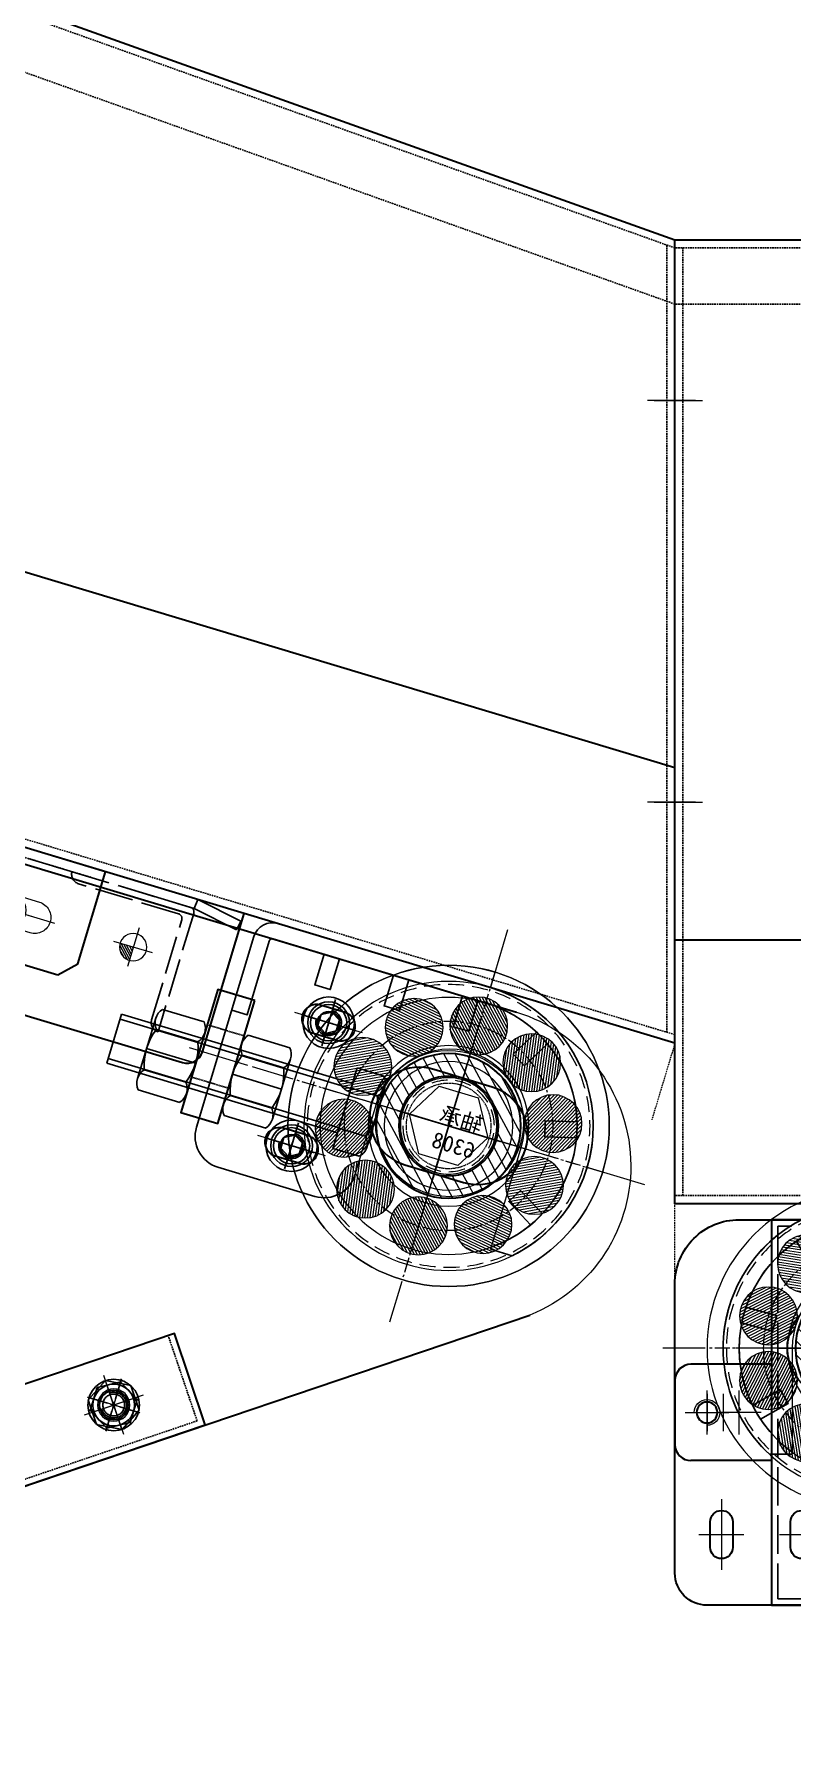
# Model space of a CAD drawing. Header units: millimetres. Extents: x 845401 to 948039, y 511594 to 550263.
# Drawn here: x 909382 to 909618, y 544622 to 545151 of the extents above; entities that cross this region are included whole.
import ezdxf

# ---------------------------------------------------------------- set-up
doc = ezdxf.new("R2010")
doc.units = ezdxf.units.MM
for name, pattern in [('ACAD_ISO02W100', [15, 12, -3]), ('CENTER', [0]), ('CENTER2', [28.575, 19.05, -3.175, 3.175, -3.175]), ('CENTERX2', [4, 2.5, -0.5, 0.5, -0.5]), ('DASHED', [0.75, 0.5, -0.25]), ('DASHED2', [0.375, 0.25, -0.125]), ('HIDDEN', [0.375, 0.25, -0.125])]:
    doc.linetypes.add(name, pattern=pattern)
for name, color, linetype in [('00', 7, 'Continuous'), ('1轮廓实线层', 7, 'Continuous'), ('21', 1, 'Continuous'), ('2细线层', 4, 'Continuous'), ('3中心线层', 1, 'CENTER'), ('CL', 7, 'Continuous'), ('虚线', 4, 'ACAD_ISO02W100')]:
    doc.layers.add(name, color=color, linetype=linetype)
for name, color, linetype, lineweight in [('A-剖-0.10mm.......SECT-L01', 255, 'Continuous', 18), ('中心线', 1, 'CENTER', 9), ('剖面线', 6, 'Continuous', 15), ('粗实线', 7, 'Continuous', 30), ('细实线', 2, 'Continuous', 18)]:
    doc.layers.add(name, color=color, linetype=linetype, lineweight=lineweight)

# ---------------------------------------------------------------- blocks, each defined once
blk = doc.blocks.new('G$C56B2856F')
at = {"linetype": 'ByBlock', "lineweight": -2}
h = blk.add_hatch(dxfattribs=at)
h.set_pattern_fill('ANSI31', color=0, scale=0.2, style=0)
h.set_pattern_definition([(45, (-3782.49265, -49905.5814), (-0.449012806, 0.449012806), [])])
h.paths.add_polyline_path([(4.25, 0), (0, 0), (0, -4.25, 0.414214)])
at = {"color": 1, "linetype": 'CENTER', "lineweight": -2, "ltscale": 3}
for p, q in [((0, 6.25), (0, -6.25)), ((-6.25, 0), (6.25, 0))]:
    blk.add_line(p, q, dxfattribs=at)
at = {"color": 0, "linetype": 'ByBlock', "lineweight": -2}
blk.add_circle((0, 0), 4.25, dxfattribs=at)
blk = doc.blocks.new('G$C93B904BA')
at = {"color": 1, "linetype": 'CENTER', "lineweight": -2, "ltscale": 3}
for p, q in [((0, 7), (0, -7)), ((-7, 0), (7, 0))]:
    blk.add_line(p, q, dxfattribs=at)
at = {"color": 0, "linetype": 'ByBlock', "lineweight": -2}
blk.add_circle((0, 0), 5, dxfattribs=at)
blk = doc.blocks.new('A$C58936E23')
at = {"color": 0, "linetype": 'ByBlock', "lineweight": -2}
blk.add_arc((50, 295), 50, 90.0059, 231.409, dxfattribs=at)
at = {"layer": '中心线', "color": 1, "linetype": 'CENTER2', "ltscale": 8}
for p, q in [((105, 318), (105, 332)), ((60, 286.5), (60, 323.5)), ((94, 325), (116, 325)), ((32, 305), (88, 305)), ((125.23, 305), (144.17, 305)), ((105, 278), (105, 292)), ((94, 285), (116, 285))]:
    blk.add_line(p, q, dxfattribs=at)
at = {"layer": '粗实线'}
for p, q in [((900, 345), (50, 345)), ((350, 20), (18.81, 255.92))]:
    blk.add_line(p, q, dxfattribs=at)
for points in [[(109, 320.5), (101, 320.5, -0.414214), (96.5, 325, -0.414214), (101, 329.5), (109, 329.5, -0.414214), (113.5, 325, -0.414214)], [(50.5, 320.5), (69.5, 320.5, -0.414214), (85, 305, -0.414214), (69.5, 289.5), (50.5, 289.5, -0.414214), (35, 305, -0.414214)], [(109, 280.5), (101, 280.5, -0.414214), (96.5, 285, -0.414214), (101, 289.5), (109, 289.5, -0.414214), (113.5, 285, -0.414214)]]:
    blk.add_lwpolyline(points, format="xyb", close=True, dxfattribs=at)
blk.add_lwpolyline([(129, 325), (141, 325), (141, 285), (129, 285)], close=True, dxfattribs=at)
at = {"layer": '虚线', "linetype": 'DASHED', "ltscale": 0.5}
for p, q in [((129, 313.5), (141, 313.5)), ((129, 296.5), (141, 296.5))]:
    blk.add_line(p, q, dxfattribs=at)
at = {"color": 0, "linetype": 'ByBlock', "lineweight": -2, "extrusion": (0, 0, -1), "xscale": -1, "zscale": -1}
for name, p in [('G$C56B2856F', (-170, 330)), ('G$C93B904BA', (-134.72, 191.77))]:
    blk.add_blockref(name, p, dxfattribs=at)
blk = doc.blocks.new('*U95525')
for p, q in [((-14.71, 13.09), (-1.19, 13.09)), ((-15.9, -9.81), (-15.9, 9.81)), ((-14.71, 6.54), (-1.19, 6.54)), ((0, 9.81), (0, -9.81)), ((-14.71, -6.54), (-1.19, -6.54)), ((-1.19, -13.08), (-14.71, -13.08))]:
    blk.add_line(p, q)
for centre, radius, start, end in [((-10.82, 9.81), 5.08, 139.9424, 220.0576), ((-5.08, 9.81), 5.08, 319.9424, 40.0576), ((2.64, 0), 18.54, 159.3402, 200.6598), ((-18.54, 0), 18.54, 339.3402, 20.6598), ((-10.82, -9.81), 5.08, 139.9424, 220.0576), ((-5.08, -9.81), 5.08, 319.9424, 40.0576)]:
    blk.add_arc(centre, radius, start, end)
at = {"layer": '3中心线层'}
blk.add_line((-15.9, 0), (0, 0), dxfattribs=at)
blk = doc.blocks.new('*U95526')
for p, q in [((1.19, 13.08), (14.71, 13.08)), ((0, -9.81), (0, 9.81)), ((14.71, 6.54), (1.19, 6.54)), ((15.9, 9.81), (15.9, -9.81)), ((14.71, -6.54), (1.19, -6.54)), ((14.71, -13.09), (1.19, -13.09))]:
    blk.add_line(p, q)
for centre, radius, start, end in [((5.08, 9.81), 5.08, 139.9424, 220.0576), ((10.82, 9.81), 5.08, 319.9424, 40.0576), ((18.54, 0), 18.54, 159.3402, 200.6598), ((-2.64, 0), 18.54, 339.3402, 20.6598), ((5.08, -9.81), 5.08, 139.9424, 220.0576), ((10.82, -9.81), 5.08, 319.9424, 40.0576)]:
    blk.add_arc(centre, radius, start, end)
at = {"layer": '3中心线层'}
blk.add_line((15.9, 0), (0, 0), dxfattribs=at)
blk = doc.blocks.new('*U95527')
at = {"layer": '1轮廓实线层'}
for p, q in [((0, 13.08), (-8.5, 13.08)), ((0, -13.09), (0, 13.08)), ((-10, 9.81), (-10, 0)), ((0, 6.54), (-8.5, 6.54)), ((0, 8), (75, 8)), ((0, -8), (0, 8)), ((75, -8), (75, 8)), ((-10, 0), (-10, -9.81)), ((0, -6.54), (-8.5, -6.54)), ((0, -8), (75, -8)), ((0, -13.09), (-8.5, -13.09))]:
    blk.add_line(p, q, dxfattribs=at)
for centre, radius, start, end in [((-5.68, 9.81), 4.32, 130.7333, 229.2667), ((5.02, 0), 15.02, 154.1739, 205.8261), ((-5.68, -9.81), 4.32, 130.7333, 229.2667)]:
    blk.add_arc(centre, radius, start, end, dxfattribs=at)
at = {"layer": '2细线层'}
for p, q in [((0, 6.4), (75, 6.4)), ((0, -6.4), (75, -6.4))]:
    blk.add_line(p, q, dxfattribs=at)
blk = doc.blocks.new('6308zza')
h = blk.add_hatch()
h.set_pattern_fill('ANSI31', color=2, scale=0.25, style=0)
h.set_pattern_definition([(45, (-1872.5048, -2641.3872), (-0.561266, 0.561266), [])])
h.paths.add_polyline_path([(9, 32.5, 1), (-9, 32.5, 1)])
h = blk.add_hatch()
h.set_pattern_fill('ANSI31', color=2, scale=0.25, angle=36, style=0)
h.set_pattern_definition([(81, (37.6802, -3237.5578), (-0.78397762, 0.12416986), [])])
h.paths.add_polyline_path([(-28.1, 26.29, 1), (-10.1, 26.29, 1)])
h = blk.add_hatch()
h.set_pattern_fill('ANSI31', color=2, scale=0.25, angle=-36, style=0)
h.set_pattern_definition([(9, (-3067.45665, -1036.2964), (-0.12416986, 0.78397762), [])])
h.paths.add_polyline_path([(10.1, 26.29, 1), (28.1, 26.29, 1)])
h = blk.add_hatch()
h.set_pattern_fill('ANSI31', color=2, scale=0.25, angle=72, style=0)
h.set_pattern_definition([(117, (1933.4727, -2597.09144), (-0.70723643, -0.36035496), [])])
h.paths.add_polyline_path([(-39.91, 10.04, 1), (-21.91, 10.04, 1)])
h = blk.add_hatch()
h.set_pattern_fill('ANSI31', color=2, scale=0.25, angle=-72, style=0)
h.set_pattern_definition([(333, (-3090.7443, 964.6244), (0.36035496, 0.70723643), [])])
h.paths.add_polyline_path([(39.91, 10.04, 1), (21.91, 10.04, 1)])
h = blk.add_hatch()
h.set_pattern_fill('ANSI31', color=2, scale=0.25, angle=108, style=0)
h.set_pattern_definition([(153, (3090.7443, -964.6244), (-0.36035496, -0.70723643), [])])
h.paths.add_polyline_path([(-39.91, -10.04, 1), (-21.91, -10.04, 1)])
h = blk.add_hatch()
h.set_pattern_fill('ANSI31', color=2, scale=0.25, angle=-108, style=0)
h.set_pattern_definition([(297, (-1933.4727, 2597.09144), (0.70723643, 0.36035496), [])])
h.paths.add_polyline_path([(39.91, -10.04, 1), (21.91, -10.04, 1)])
h = blk.add_hatch()
h.set_pattern_fill('ANSI31', color=2, scale=0.25, angle=144, style=0)
h.set_pattern_definition([(189, (3067.45665, 1036.2964), (0.12416986, -0.78397762), [])])
h.paths.add_polyline_path([(-10.1, -26.29, 1), (-28.1, -26.29, 1)])
h = blk.add_hatch()
h.set_pattern_fill('ANSI31', color=2, scale=0.25, angle=-144, style=0)
h.set_pattern_definition([(261, (-37.6802, 3237.5578), (0.78397762, -0.12416986), [])])
h.paths.add_polyline_path([(28.1, -26.29, 1), (10.1, -26.29, 1)])
h = blk.add_hatch()
h.set_pattern_fill('ANSI31', color=2, scale=0.25, angle=180, style=0)
h.set_pattern_definition([(225, (1872.5048, 2641.3872), (0.561266, -0.561266), [])])
h.paths.add_polyline_path([(9, -32.5, 1), (-9, -32.5, 1)])
at = {"color": 1, "linetype": 'CENTER2', "ltscale": 0.25}
for p, q in [((0, 50), (0, -50)), ((-50, 0), (50, 0))]:
    blk.add_line(p, q, dxfattribs=at)
at = {"color": 2}
for centre, radius in [((0, 0), 45), ((0, 0), 40), ((0, 32.5), 9), ((-19.1, 26.29), 9), ((19.1, 26.29), 9), ((0, 0), 25), ((-30.91, 10.04), 9), ((0, 0), 20), ((30.91, 10.04), 9), ((-30.91, -10.04), 9), ((30.91, -10.04), 9), ((-19.1, -26.29), 9), ((19.1, -26.29), 9), ((0, -32.5), 9)]:
    blk.add_circle(centre, radius, dxfattribs=at)
at = {"color": 1, "linetype": 'CENTER2', "ltscale": 0.25}
blk.add_circle((0, 0), 32.5, dxfattribs=at)
at = {"color": 3, "insert": (-10.02, 5.53), "char_height": 5, "width": 23.1038, "attachment_point": 1}
blk.add_mtext('{\\fSimSun|b0|i0|c134|p54;轴承}6308', dxfattribs=at)
blk = doc.blocks.new('ztt2015-05-20e')
at = {"layer": '剖面线'}
h = blk.add_hatch(dxfattribs=at)
h.set_pattern_fill('ANSI31', color=256, scale=25, style=0)
h.set_pattern_definition([(45, (-811205.8484, 604385.6305), (-2.209708691, 2.209708691), [])])
h.paths.add_polyline_path([(-7, 15.5), (-7, 22.5, 0.414214), (-29.5, 0), (-22.5, 0, -0.414214)])
h.paths.add_polyline_path([(-7, 22.5), (-7, 15.5, -0.414214), (8.5, 0), (15.5, 0, 0.414214)])
h.paths.add_polyline_path([(15.5, 0), (8.5, 0, -0.414214), (-7, -15.5), (-7, -22.5, 0.414214)])
h.paths.add_polyline_path([(-22.5, 0), (-29.5, 0, 0.414214), (-7, -22.5), (-7, -15.5, -0.414214)])
at = {"layer": '中心线'}
for p, q in [((-7, 28), (-7, -28)), ((-35, 0), (21, 0))]:
    blk.add_line(p, q, dxfattribs=at)
at = {"layer": '粗实线', "color": 0}
for radius in [22.5, 15.5]:
    blk.add_circle((-7, 0), radius, dxfattribs=at)
blk = doc.blocks.new('A$C20566805')
at = {"color": 1, "linetype": 'CENTERX2'}
for p, q in [((26, 0), (26, 52)), ((0, 26), (52, 26))]:
    blk.add_line(p, q, dxfattribs=at)
at = {"color": 0}
blk.add_lwpolyline([(19.65, 37), (13.3, 26), (19.65, 15), (32.35, 15), (38.7, 26), (32.35, 37)], close=True, dxfattribs=at)
for radius in [22.5, 15]:
    blk.add_circle((26, 26), radius, dxfattribs=at)
at = {"color": 4, "linetype": 'DASHED2'}
blk.add_circle((26, 26), 13.25, dxfattribs=at)
blk = doc.blocks.new('gzsf1234-0o9u')
at = {"color": 1, "linetype": 'CENTER2'}
for p, q in [((11.89, 46.73), (11.89, -80.78)), ((11.89, 0.48), (11.89, -34.52)), ((-51.86, -17.02), (75.65, -17.02)), ((-8.61, -17.02), (32.39, -17.02))]:
    blk.add_line(p, q, dxfattribs=at)
for radius in [50, 20]:
    blk.add_circle((11.89, -17.02), radius)
at = {"color": 4, "linetype": 'HIDDEN', "ltscale": 20}
for radius in [44, 22.5, 15, 14.25]:
    blk.add_circle((11.89, -17.02), radius, dxfattribs=at)
blk.add_blockref('6308zza', (11.89, -17.02))
at = {"color": 0}
for name, p in [('ztt2015-05-20e', (18.89, -17.02)), ('A$C20566805', (-14.11, -43.02))]:
    blk.add_blockref(name, p, dxfattribs=at)
blk = doc.blocks.new('M8LMDS')
at = {"layer": '中心线', "ltscale": 2.5}
for p, q in [((0, 9.69), (0, -9.69)), ((-9.69, 0), (9.69, 0))]:
    blk.add_line(p, q, dxfattribs=at)
at = {"layer": '虚线', "color": 2}
blk.add_lwpolyline([(-4.04, 7), (-8.08, 0), (-4.04, -7), (4.04, -7), (8.08, 0), (4.04, 7)], close=True, dxfattribs=at)
at = {"layer": '虚线', "color": 2, "ltscale": 10}
blk.add_circle((0, 0), 3.4, dxfattribs=at)
blk.add_arc((0, 0), 4, 0, 270, dxfattribs=at)
blk = doc.blocks.new('G$C99142C59')
at = {"layer": '中心线', "color": 1, "linetype": 'CENTER2', "ltscale": 5}
for p, q in [((0, -8), (0, 8)), ((-8, 0), (8, 0))]:
    blk.add_line(p, q, dxfattribs=at)
at = {"layer": '粗实线'}
blk.add_circle((0, 0), 4.5, dxfattribs=at)
blk.add_blockref('M8LMDS', (0, 0))
blk = doc.blocks.new('G$CC7797B18')
at = {"color": 0, "linetype": 'ByBlock', "lineweight": -2, "xscale": -1, "rotation": 270}
blk.add_blockref('G$C99142C59', (0, 0), dxfattribs=at)
blk = doc.blocks.new('A$C38D108FB')
at = {"layer": '粗实线'}
blk.add_lwpolyline([(0, 325), (30, 325), (30, 25), (0, 25)], close=True, dxfattribs=at)
at = {"layer": '虚线', "linetype": 'DASHED'}
blk.add_lwpolyline([(0, 323), (28, 323), (28, 27), (0, 27)], dxfattribs=at)
at = {"color": 0, "linetype": 'ByBlock', "lineweight": -2, "rotation": 90}
blk.add_blockref('G$CC7797B18', (15, 300), dxfattribs=at)
at = {"color": 0, "linetype": 'ByBlock', "lineweight": -2, "xscale": -1, "rotation": 90}
blk.add_blockref('G$CC7797B18', (15, 50), dxfattribs=at)
blk = doc.blocks.new('护套')
for p, q in [((-23.5, 0), (-23.5, -33)), ((23.5, 0), (23.5, -23))]:
    blk.add_line(p, q)
blk.add_arc((0, 0), 23.5, 0, 180)
at = {"layer": '00', "ltscale": 0.08}
for centre in [(45, 20), (45, -20)]:
    blk.add_circle(centre, 3.5, dxfattribs=at)
at = {"layer": '00', "color": 4, "ltscale": 0.08}
for centre in [(45, 20), (45, -20)]:
    blk.add_arc(centre, 4, 90, 0, dxfattribs=at)
at = {"layer": '1轮廓实线层'}
for p, q in [((69, 45), (0, 45)), ((75, -23), (75, 39)), ((65, -33), (33.5, -33))]:
    blk.add_line(p, q, dxfattribs=at)
blk.add_lwpolyline([(75, 15), (70, 15), (70, 39, 0.414214), (69, 40), (0, 40, 0.72668), (-23.5, -32.37, 0.72668)], format="xyb", dxfattribs=at)
for centre, radius, start, end in [((0, 0), 45, 90, 227.1666), ((69, 39), 6, 0, 90), ((33.5, -23), 10, 180, 270), ((65, -23), 10, 270, 0)]:
    blk.add_arc(centre, radius, start, end, dxfattribs=at)
at = {"layer": '3中心线层'}
for p, q in [((45, 14), (45, 26)), ((0, 16.74), (0, -16.74)), ((38.37, 20), (51.63, 20)), ((-16.74, 0), (16.74, 0)), ((45, -26), (45, -14)), ((38.37, -20), (51.63, -20))]:
    blk.add_line(p, q, dxfattribs=at)
at = {"layer": 'CL', "ltscale": 0.08}
blk.add_line((-30.59, -33), (-23.5, -33), dxfattribs=at)
for points in [[(7.5, 40), (7.5, 30), (2.5, 30), (2.5, 40)], [(30, 40), (30, 30), (25, 30), (25, 40)], [(52.5, 40), (52.5, 30), (47.5, 30), (47.5, 40)], [(-17.8, 35.82), (-12.83, 27.23), (-17.17, 24.73), (-22.13, 33.32)], [(-37.91, 12.75), (-28.33, 10.18), (-29.62, 5.35), (-39.21, 7.92)], [(-35.82, -17.8), (-27.23, -12.83), (-24.73, -17.17), (-33.32, -22.13)]]:
    blk.add_lwpolyline(points, dxfattribs=at)
blk = doc.blocks.new('OHM08')
at = {"layer": '21', "linetype": 'Continuous'}
for p, q in [((0, 2), (0, 7.5)), ((-2, 0), (-7.5, 0)), ((-1, 0), (1, 0)), ((0, -1), (0, 1)), ((2, 0), (7.5, 0)), ((0, -2), (0, -7.5))]:
    blk.add_line(p, q, dxfattribs=at)
blk.add_lwpolyline([(3, 1.73), (0, 3.46), (-3, 1.73), (-3, -1.73), (0, -3.46), (3, -1.73)], close=True, dxfattribs=at)
for radius in [6.5, 5.63]:
    blk.add_circle((0, 0), radius, dxfattribs=at)
blk = doc.blocks.new('A$C31E67C0F')
at = {"layer": '21', "linetype": 'Continuous'}
blk.add_circle((8, 8), 8, dxfattribs=at)
at = {"linetype": 'Continuous'}
blk.add_blockref('OHM08', (8, 8), dxfattribs=at)
blk = doc.blocks.new('OBM08')
at = {"layer": '21', "linetype": 'Continuous'}
for p, q in [((0, 2), (0, 8.51)), ((-2, 0), (-8.51, 0)), ((-1, 0), (1, 0)), ((0, -1), (0, 1)), ((2, 0), (8.51, 0)), ((0, -2), (0, -8.51))]:
    blk.add_line(p, q, dxfattribs=at)
blk.add_lwpolyline([(6.5, 3.75), (0, 7.51), (-6.5, 3.75), (-6.5, -3.75), (0, -7.51), (6.5, -3.75)], close=True, dxfattribs=at)
blk.add_circle((0, 0), 6.5, dxfattribs=at)
blk = doc.blocks.new('A$C3BFB7E3F')
at = {"layer": '21', "linetype": 'Continuous'}
blk.add_circle((8.51, 8.51), 8, dxfattribs=at)
at = {"linetype": 'Continuous'}
blk.add_blockref('OBM08', (8.51, 8.51), dxfattribs=at)
blk = doc.blocks.new('A$C040F782D12')
for p, q in [((862828.36, -655715.14), (862866.86, -655715.14)), ((862828.36, -655715.14), (862828.36, -655715.14)), ((862863.86, -655718.14), (862831.36, -655718.14)), ((862868.36, -655716.64), (862868.36, -655755.14)), ((862865.36, -655752.14), (862865.36, -655719.64)), ((862868.36, -655755.14), (862868.36, -655755.14))]:
    blk.add_line(p, q)
for centre, radius, start, end in [((862831.36, -655715.14), 3, 180, 270), ((862863.86, -655719.64), 1.5, 0, 90), ((862866.86, -655716.64), 1.5, 0, 90), ((862868.36, -655752.14), 3, 180, 270)]:
    blk.add_arc(centre, radius, start, end)
blk = doc.blocks.new('A$C433C1705')
at = {"layer": '虚线', "ltscale": 5}
blk.add_blockref('A$C040F782D12', (-862828.36, 655755.14), dxfattribs=at)
blk = doc.blocks.new('A$C66F509CB')
at = {"layer": '粗实线'}
for p, q in [((1120, 92), (107, 92)), ((1120, 47), (1120, 92)), ((580, 42), (1115, 42))]:
    blk.add_line(p, q, dxfattribs=at)
blk.add_arc((1115, 47), 5, 270, 0, dxfattribs=at)
at = {"layer": '虚线', "ltscale": 2}
for p, q in [((1104.74, 89), (1105, 92)), ((1105, 92), (1119.77, 89.4)), ((1104.74, 89), (10.26, 89)), ((1104.74, 89), (1119.25, 86.44)), ((1119.77, 89.4), (1119.25, 86.44))]:
    blk.add_line(p, q, dxfattribs=at)
at = {"color": 0, "linetype": 'ByBlock', "lineweight": -2, "extrusion": (-5.91646e-31, 1.47911e-31, -1), "zscale": -1}
for name, p in [('G$C93B904BA', (-1050, 72)), ('G$C56B2856F', (-1090, 72))]:
    blk.add_blockref(name, p, dxfattribs=at)
at = {"layer": '虚线', "ltscale": 2}
blk.add_blockref('A$C433C1705', (1065, 49), dxfattribs=at)
blk = doc.blocks.new('A$C5FC54899')
at = {"color": 1, "linetype": 'CENTER', "lineweight": -2, "ltscale": 3}
for p, q in [((14.5, 13), (14.5, 0)), ((0, 6.5), (29, 6.5))]:
    blk.add_line(p, q, dxfattribs=at)
at = {"color": 0, "linetype": 'ByBlock', "lineweight": -2}
blk.add_lwpolyline([(6.5, 1.5), (22.5, 1.5, 0.414214), (27.5, 6.5, 0.414214), (22.5, 11.5), (6.5, 11.5, 0.414214), (1.5, 6.5, 0.414214)], format="xyb", close=True, dxfattribs=at)
blk = doc.blocks.new('A$C4D7926B7')
at = {"layer": '粗实线'}
blk.add_lwpolyline([(5, -5), (5, -5), (0, 0), (0, 30), (50, 30), (50, 0), (45, -5), (5, -5)], dxfattribs=at)
at = {"layer": '虚线', "color": 4, "linetype": 'DASHED'}
blk.add_line((0, 27), (50, 27), dxfattribs=at)
at = {"color": 0, "linetype": 'ByBlock', "lineweight": -2}
blk.add_blockref('A$C5FC54899', (10.5, 3.5), dxfattribs=at)
blk = doc.blocks.new('A$C9ad8a6fd')
blk.add_line((1201.72, 0, 0.13), (914.51, 86.68, 0.13))
at = {"layer": '中心线'}
for p, q in [((1208.15, 200.01, 0.13), (1193.15, 200.01, 0.13)), ((1208.16, 75.01, 0.13), (1193.16, 75.01, 0.13))]:
    blk.add_line(p, q, dxfattribs=at)
at = {"layer": '粗实线'}
for p, q in [((86.5, 649.11, 0.13), (1201.72, 250.02, 0.13)), ((1201.72, 85.64, 0.13), (23.64, 440.36, 0.13)), ((1201.72, 0.01, 0.13), (0, 361.84, 0.13)), ((1201.72, 0.02, 0.13), (1201.72, 250.02, 0.13))]:
    blk.add_line(p, q, dxfattribs=at)
at = {"layer": '虚线', "color": 4, "linetype": 'DASHED'}
for p, q in [((1201.72, 247.51, 0.13), (85.77, 646.71, 0.13)), ((1201.72, 230.01, 0.13), (80.73, 629.95, 0.13)), ((1201.72, 2.62, 0.13), (0.72, 364.24, 0.13)), ((1199.22, 3.37, 0.13), (1199.22, 248.4, 0.13))]:
    blk.add_line(p, q, dxfattribs=at)
at = {"color": 0, "linetype": 'ByBlock', "lineweight": -2, "xscale": -1, "rotation": 343.2429770538912}
blk.add_blockref('A$C4D7926B7', (1015.93, 24.62, 0.13), dxfattribs=at)
blk = doc.blocks.new('A$C971b1a5d')
at = {"color": 4, "linetype": 'DASHED', "lineweight": -2, "elevation": 0}
blk.add_lwpolyline([(1297.92, 670.31), (1355.37, 653.01), (1348.16, 629.07)], dxfattribs=at)
blk.add_lwpolyline([(1297.92, 670.31), (1355.37, 653.01), (1348.16, 629.07)], dxfattribs=at)
blk.add_lwpolyline([(1297.92, 670.31), (1355.37, 653.01), (1348.16, 629.07)], dxfattribs=at)
at = {"color": 0, "linetype": 'ByBlock', "lineweight": -2}
blk.add_circle((1284.95, 627.22, 0), 50, dxfattribs=at)
at = {"color": 0}
blk.add_circle((1285.24, 628.18, 0), 23, dxfattribs=at)
at = {"color": 0, "linetype": 'ByBlock', "lineweight": -2}
blk.add_blockref('A$C9ad8a6fd', (153.65, 653, -0.13), dxfattribs=at)
at = {"rotation": 343.242786161542}
blk.add_blockref('A$C66F509CB', (122.35, 928.19, 0), dxfattribs=at)
at = {"linetype": 'CENTER', "lineweight": -2, "xscale": -1, "rotation": 343.242786161542}
blk.add_blockref('A$C58936E23', (1254.46, 317.87, 0), dxfattribs=at)
at = {"xscale": -1, "rotation": 343.242786161542}
for name, p in [('gzsf1234-0o9u', (1301.24, 640.09, 0)), ('护套', (1284.95, 627.22, 0))]:
    blk.add_blockref(name, p, dxfattribs=at)
at = {"color": 0, "linetype": 'ByBlock', "lineweight": -2, "xscale": -1, "rotation": 108.7066609854381}
blk.add_blockref('A$C38D108FB', (1223.3, 570.58, 0), dxfattribs=at)
at = {"layer": '1轮廓实线层', "xscale": -1, "rotation": 343.242786161542}
for name, p in [('*U95527', (1252.73, 632.74, 0)), ('*U95526', (1206.23, 646.74, 0)), ('*U95525', (1217.72, 643.28, 0))]:
    blk.add_blockref(name, p, dxfattribs=at)
at = {"layer": '21', "linetype": 'Continuous', "xscale": -1, "rotation": 343.242786161542}
for name, p in [('A$C31E67C0F', (1252.98, 649.38, 0)), ('A$C31E67C0F', (1241.45, 611.08, 0)), ('A$C3BFB7E3F', (1186.44, 529.74, 0))]:
    blk.add_blockref(name, p, dxfattribs=at)
blk = doc.blocks.new('6206zzswe')
h = blk.add_hatch()
h.set_pattern_fill('ANSI31', color=2, scale=0.5, style=0)
h.set_pattern_definition([(45, (-1715.575, -2668.3415), (-1.122532, 1.122532), [])])
h.paths.add_polyline_path([(5, 18.24, -1), (-5, 18.24, -1)])
h = blk.add_hatch()
h.set_pattern_fill('ANSI31', color=2, scale=0.5, angle=36, style=0)
h.set_pattern_definition([(81, (177.6857, -3168.0321), (-1.56795524, 0.2483397), [])])
h.paths.add_polyline_path([(-8.52, 13.85, 1), (-18.52, 13.85, 1)])
h = blk.add_hatch()
h.set_pattern_fill('ANSI31', color=2, scale=0.5, angle=-36, style=0)
h.set_pattern_definition([(9, (-2953.5444, -1151.2526), (-0.2483397, 1.56795524), [])])
h.paths.add_polyline_path([(18.52, 13.85, 1), (8.52, 13.85, 1)])
h = blk.add_hatch()
h.set_pattern_fill('ANSI31', color=2, scale=0.5, angle=72, style=0)
h.set_pattern_definition([(117, (2003.0765, -2459.4595), (-1.41447286, -0.7207099), [])])
h.paths.add_polyline_path([(-16.87, 2.35, 1), (-26.87, 2.35, 1)])
h = blk.add_hatch()
h.set_pattern_fill('ANSI31', color=2, scale=0.5, angle=-72, style=0)
h.set_pattern_definition([(333, (-3063.3602, 803.7582), (0.7207099, 1.41447286), [])])
h.paths.add_polyline_path([(26.87, 2.35, 1), (16.87, 2.35, 1)])
h = blk.add_hatch()
h.set_pattern_fill('ANSI31', color=2, scale=0.5, angle=108, style=0)
h.set_pattern_definition([(153, (3063.3602, -813.2744), (-0.7207099, -1.41447286), [])])
h.paths.add_polyline_path([(-16.87, -11.87, 1), (-26.87, -11.87, 1)])
h = blk.add_hatch()
h.set_pattern_fill('ANSI31', color=2, scale=0.5, angle=-108, style=0)
h.set_pattern_definition([(297, (-2003.0765, 2449.9433), (1.41447286, 0.7207099), [])])
h.paths.add_polyline_path([(26.87, -11.87, 1), (16.87, -11.87, 1)])
h = blk.add_hatch()
h.set_pattern_fill('ANSI31', color=2, scale=0.5, angle=144, style=0)
h.set_pattern_definition([(189, (2953.5444, 1141.7364), (0.2483397, -1.56795524), [])])
h.paths.add_polyline_path([(-8.52, -23.37, 1), (-18.52, -23.37, 1)])
h = blk.add_hatch()
h.set_pattern_fill('ANSI31', color=2, scale=0.5, angle=-144, style=0)
h.set_pattern_definition([(261, (-177.6857, 3158.5158), (1.56795524, -0.2483397), [])])
h.paths.add_polyline_path([(18.52, -23.37, 1), (8.52, -23.37, 1)])
h = blk.add_hatch()
h.set_pattern_fill('ANSI31', color=2, scale=0.5, angle=180, style=0)
h.set_pattern_definition([(225, (1715.575, 2658.8253), (1.122532, -1.122532), [])])
h.paths.add_polyline_path([(5, -27.76, 1), (-5, -27.76, 1)])
at = {"color": 1, "linetype": 'CENTER2'}
for p, q in [((0, 30.24), (0, -39.76)), ((-35, -4.76), (35, -4.76))]:
    blk.add_line(p, q, dxfattribs=at)
at = {"color": 2}
for centre, radius in [((0, -4.76), 31), ((0, 18.24), 5), ((-13.52, 13.85), 5), ((13.52, 13.85), 5), ((-21.87, 2.35), 5), ((0, -4.76), 15), ((21.87, 2.35), 5), ((-21.87, -11.87), 5), ((21.87, -11.87), 5), ((-13.52, -23.37), 5), ((13.52, -23.37), 5), ((0, -27.76), 5)]:
    blk.add_circle(centre, radius, dxfattribs=at)
at = {"color": 1, "linetype": 'CENTER2'}
blk.add_circle((0, -4.76), 23, dxfattribs=at)
at = {"insert": (-8.63, 0), "char_height": 2.5, "width": 24.3305, "attachment_point": 1}
blk.add_mtext('6206zz\\P62*30*16', dxfattribs=at)
blk = doc.blocks.new('GZSF2199')
at = {"color": 1, "linetype": 'CENTER2'}
for p, q in [((19.31, 30.09), (19.31, -64.91)), ((-28.19, -17.41), (66.81, -17.41))]:
    blk.add_line(p, q, dxfattribs=at)
for p, q in [((8.13, -7.41), (30.49, -7.41)), ((8.13, -27.41), (30.49, -27.41))]:
    blk.add_line(p, q)
for radius in [34.5, 29, 15]:
    blk.add_circle((19.31, -17.41), radius)
at = {"color": 0}
for radius in [31, 17.5]:
    blk.add_circle((19.31, -17.41), radius, dxfattribs=at)
at = {"color": 4, "linetype": 'DASHED'}
for radius in [6, 5.25]:
    blk.add_circle((19.31, -17.41), radius, dxfattribs=at)
blk.add_blockref('6206zzswe', (19.31, -12.65))
blk = doc.blocks.new('A$C18442082')
at = {"layer": '中心线', "ltscale": 4}
for p, q in [((5, 53.18), (5, 66.82)), ((15, 53.18), (15, 66.82)), ((15, 53.18), (15, 66.82)), ((410, 53.18), (410, 66.81)), ((420, 53.18), (420, 66.81)), ((420, 53.18), (420, 66.81)), ((-1.82, 60), (11.82, 60)), ((21.82, 60), (8.18, 60)), ((403.18, 60), (416.82, 60)), ((426.82, 60), (413.18, 60))]:
    blk.add_line(p, q, dxfattribs=at)
at = {"layer": '中心线', "ltscale": 0.25}
blk.add_line((10, 65.77), (10, 54.23), dxfattribs=at)
at = {"layer": '粗实线'}
for p, q in [((25, 75), (0, 75)), ((400, 75), (425, 75)), ((-5, 70), (-5, 50)), ((430, 70), (430, 50)), ((25, 45), (0, 45)), ((400, 45), (425, 45))]:
    blk.add_line(p, q, dxfattribs=at)
blk.add_lwpolyline([(380, 120), (45, 120), (25, 120), (25, 0), (400, 0), (400, 120)], close=True, dxfattribs=at)
for centre, start, end in [((0, 70), 90, 180), ((425, 70), 0, 90), ((0, 50), 180, 270), ((425, 50), 270, 0)]:
    blk.add_arc(centre, 5, start, end, dxfattribs=at)
at = {"layer": '虚线'}
blk.add_line((398, 2), (27, 2), dxfattribs=at)
blk.add_lwpolyline([(398, 2), (398, 118), (368.76, 118), (46.24, 118), (27, 118), (27, 2)], dxfattribs=at)
blk = doc.blocks.new('A$C2647088C')
at = {"layer": '1轮廓实线层'}
for p, q in [((31, 20.4), (31.52, 20.4)), ((26.32, 8.8), (26.32, 14)), ((31, 7.6), (31, 14)), ((36, 6), (36, 14)), ((31, 7.6), (31.52, 7.6))]:
    blk.add_line(p, q, dxfattribs=at)
at = {"layer": '中心线'}
for p, q in [((14, 27.34), (14, 0.61)), ((3.63, 14), (115.93, 14))]:
    blk.add_line(p, q, dxfattribs=at)
at = {"layer": '粗实线'}
for p, q in [((36, 22), (31, 20.4)), ((36, 22), (112.4, 22)), ((36, 22), (36, 14)), ((112.4, 22), (114, 20.4)), ((112.4, 22), (112.4, 6)), ((26.32, 19.2), (26.32, 14)), ((31, 20.4), (31, 14)), ((114, 7.6), (114, 20.4)), ((36, 6), (31, 7.6)), ((36, 6), (112.4, 6)), ((112.4, 6), (114, 7.6))]:
    blk.add_line(p, q, dxfattribs=at)
for radius in [10.72, 6]:
    blk.add_circle((14, 14), radius, dxfattribs=at)
for centre, radius, start, end in [((14, 14), 14, 43.1047, 316.8953), ((31.52, 30.4), 10, 223.1047, 270), ((31.52, -2.4), 10, 90, 136.8953)]:
    blk.add_arc(centre, radius, start, end, dxfattribs=at)
at = {"layer": '细实线'}
for p, q in [((114, 20.4), (31, 20.4)), ((114, 7.6), (31, 7.6))]:
    blk.add_line(p, q, dxfattribs=at)
blk = doc.blocks.new('DSFGDFG')
for p, q in [((1136.67, 3017.1), (1150.18, 3017.1)), ((1135.47, 2994.2), (1135.47, 3013.83)), ((1151.37, 3013.83), (1151.37, 2994.2)), ((1136.67, 3010.56), (1150.18, 3010.56)), ((1136.67, 2997.47), (1150.18, 2997.47)), ((1150.18, 2990.93), (1136.67, 2990.93))]:
    blk.add_line(p, q)
for centre, radius, start, end in [((1140.56, 3013.83), 5.08, 139.9424, 220.0576), ((1146.29, 3013.83), 5.08, 319.9424, 40.0576), ((1154.02, 3004.02), 18.54, 159.3402, 200.6598), ((1132.83, 3004.02), 18.54, 339.3402, 20.6598), ((1140.56, 2994.2), 5.08, 139.9424, 220.0576), ((1146.29, 2994.2), 5.08, 319.9424, 40.0576)]:
    blk.add_arc(centre, radius, start, end)
at = {"layer": '3中心线层'}
blk.add_line((1135.47, 3004.02), (1151.37, 3004.02), dxfattribs=at)
blk = doc.blocks.new('*U1635')
for p, q in [((-14.71, 13.09), (-1.19, 13.09)), ((-15.9, -9.81), (-15.9, 9.81)), ((-14.71, 6.54), (-1.19, 6.54)), ((0, 9.81), (0, -9.81)), ((-14.71, -6.54), (-1.19, -6.54)), ((-1.19, -13.08), (-14.71, -13.08))]:
    blk.add_line(p, q)
for centre, radius, start, end in [((-10.82, 9.81), 5.08, 139.9424, 220.0576), ((-5.08, 9.81), 5.08, 319.9424, 40.0576), ((2.64, 0), 18.54, 159.3402, 200.6598), ((-18.54, 0), 18.54, 339.3402, 20.6598), ((-10.82, -9.81), 5.08, 139.9424, 220.0576), ((-5.08, -9.81), 5.08, 319.9424, 40.0576)]:
    blk.add_arc(centre, radius, start, end)
at = {"layer": '3中心线层'}
blk.add_line((-15.9, 0), (0, 0), dxfattribs=at)
blk = doc.blocks.new('*U1636')
for p, q in [((1.19, 13.08), (14.71, 13.08)), ((0, -9.81), (0, 9.81)), ((14.71, 6.54), (1.19, 6.54)), ((15.9, 9.81), (15.9, -9.81)), ((14.71, -6.54), (1.19, -6.54)), ((14.71, -13.09), (1.19, -13.09))]:
    blk.add_line(p, q)
for centre, radius, start, end in [((5.08, 9.81), 5.08, 139.9424, 220.0576), ((10.82, 9.81), 5.08, 319.9424, 40.0576), ((18.54, 0), 18.54, 159.3402, 200.6598), ((-2.64, 0), 18.54, 339.3402, 20.6598), ((5.08, -9.81), 5.08, 139.9424, 220.0576), ((10.82, -9.81), 5.08, 319.9424, 40.0576)]:
    blk.add_arc(centre, radius, start, end)
at = {"layer": '3中心线层'}
blk.add_line((15.9, 0), (0, 0), dxfattribs=at)
blk = doc.blocks.new('*U1637')
at = {"layer": '1轮廓实线层'}
for p, q in [((0, 13.08), (-8.5, 13.08)), ((0, -13.09), (0, 13.08)), ((-10, 9.81), (-10, 0)), ((0, 6.54), (-8.5, 6.54)), ((0, 8), (75, 8)), ((0, -8), (0, 8)), ((75, -8), (75, 8)), ((-10, 0), (-10, -9.81)), ((0, -6.54), (-8.5, -6.54)), ((0, -8), (75, -8)), ((0, -13.09), (-8.5, -13.09))]:
    blk.add_line(p, q, dxfattribs=at)
for centre, radius, start, end in [((-5.68, 9.81), 4.32, 130.7333, 229.2667), ((5.02, 0), 15.02, 154.1739, 205.8261), ((-5.68, -9.81), 4.32, 130.7333, 229.2667)]:
    blk.add_arc(centre, radius, start, end, dxfattribs=at)
at = {"layer": '2细线层'}
for p, q in [((0, 6.4), (75, 6.4)), ((0, -6.4), (75, -6.4))]:
    blk.add_line(p, q, dxfattribs=at)
blk = doc.blocks.new('A$C57506761')
at = {"color": 0, "linetype": 'ByBlock', "lineweight": -2}
for centre in [(45, 19), (170, 19), (250, 19), (295, 19), (330, 19)]:
    blk.add_circle(centre, 5.25, dxfattribs=at)
at = {"layer": '中心线'}
for p, q in [((20, 114.77), (20, 103.23)), ((160, 114.77), (160, 103.23)), ((260, 114.77), (260, 103.23)), ((300, 114.77), (300, 103.23)), ((25.76, 109), (14.23, 109)), ((165.76, 109), (154.23, 109)), ((265.76, 109), (254.23, 109)), ((305.76, 109), (294.23, 109)), ((365, 97), (365, 111)), ((376, 104), (354, 104)), ((410, 65.5), (410, 102.5)), ((344.77, 84), (325.82, 84)), ((438, 84), (382, 84)), ((50, 69.77), (50, 58.23)), ((365, 57), (365, 71)), ((460, 69.77), (460, 58.23)), ((20, 64.77), (20, 53.23)), ((55.76, 64), (44.23, 64)), ((80.5, 39.5), (80.5, 68.5)), ((155.5, 39.5), (155.5, 68.5)), ((300, 64.77), (300, 53.23)), ((376, 64), (354, 64)), ((465.76, 64), (454.23, 64)), ((25.76, 59), (14.23, 59)), ((305.76, 59), (294.23, 59)), ((170.5, 54), (65.89, 54)), ((67, 54), (171.61, 54)), ((202.27, 54), (183.32, 54)), ((430.5, 37), (430.5, 15)), ((455.5, 37), (455.5, 15)), ((45, 26.25), (45, 11.75)), ((170, 26.25), (170, 11.75)), ((250, 26.25), (250, 11.75)), ((295, 26.25), (295, 11.75)), ((330, 26.25), (330, 11.75)), ((437.5, 26), (423.5, 26)), ((462.5, 26), (448.5, 26)), ((52.25, 19), (37.75, 19)), ((177.25, 19), (162.75, 19)), ((257.25, 19), (242.75, 19)), ((302.25, 19), (287.75, 19)), ((337.25, 19), (322.75, 19))]:
    blk.add_line(p, q, dxfattribs=at)
at = {"layer": '粗实线'}
blk.add_lwpolyline([(70, 54, -0.414214), (80.5, 64.5), (155.5, 64.5, -0.414214), (166, 54, -0.414214), (155.5, 43.5), (110, 43.5, 0.414214), (105, 38.5), (105, 9, 0.414214), (110, 4), (460, 4, 0.414214), (470, 14), (470, 104, 0.414214), (450, 124), (20, 124, 0.414214), (0, 104), (0, 14, 0.414214), (10, 4), (65, 4, 0.414214), (70, 9), (70, 54)], format="xyb", dxfattribs=at)
for points in [[(361, 99.5), (369, 99.5, 0.414214), (373.5, 104, 0.414214), (369, 108.5), (361, 108.5, 0.414214), (356.5, 104, 0.414214)], [(419.5, 99.5), (400.5, 99.5, 0.414214), (385, 84, 0.414214), (400.5, 68.5), (419.5, 68.5, 0.414214), (435, 84, 0.414214)], [(361, 59.5), (369, 59.5, 0.414214), (373.5, 64, 0.414214), (369, 68.5), (361, 68.5, 0.414214), (356.5, 64, 0.414214)], [(434, 22), (434, 30, 0.414214), (430.5, 33.5), (430.5, 33.5, 0.414214), (427, 30), (427, 22, 0.414214), (430.5, 18.5), (430.5, 18.5, 0.414214)], [(459, 22), (459, 30, 0.414214), (455.5, 33.5), (455.5, 33.5, 0.414214), (452, 30), (452, 22, 0.414214), (455.5, 18.5), (455.5, 18.5, 0.414214)]]:
    blk.add_lwpolyline(points, format="xyb", close=True, dxfattribs=at)
for points in [[(341, 104), (329, 104), (329, 64), (341, 64)], [(198.5, 74), (186.5, 74), (186.5, 34), (198.5, 34)]]:
    blk.add_lwpolyline(points, close=True, dxfattribs=at)
for centre, radius in [((20, 109), 4.25), ((160, 109), 4.25), ((260, 109), 3.25), ((300, 109), 4.25), ((50, 64), 3.25), ((460, 64), 3.25), ((20, 59), 4.25), ((300, 59), 4.25)]:
    blk.add_circle(centre, radius, dxfattribs=at)
at = {"layer": '细实线'}
for centre in [(260, 109), (50, 64), (460, 64)]:
    blk.add_arc(centre, 4, 0, 270, dxfattribs=at)
at = {"layer": '虚线'}
for p, q in [((341, 92.5), (329, 92.5)), ((341, 75.5), (329, 75.5)), ((198.5, 62.5), (186.5, 62.5)), ((198.5, 45.5), (186.5, 45.5))]:
    blk.add_line(p, q, dxfattribs=at)
blk = doc.blocks.new('DFGFREWRE3445')
at = {"color": 0, "linetype": 'ByBlock', "lineweight": -2}
blk.add_blockref('A$C57506761', (0, -64), dxfattribs=at)
blk = doc.blocks.new('G$C0267728A')
at = {"color": 1, "linetype": 'ByBlock', "lineweight": -2}
blk.add_line((74.07, 31.08), (318.81, 82.67), dxfattribs=at)
at = {"color": 4, "linetype": 'DASHED', "lineweight": -2}
blk.add_lwpolyline([(3.75, 100), (3.75, 125), (63.75, 125)], dxfattribs=at)
at = {"xscale": -1}
for name, p in [('gzsf1234-0o9u', (75.65, 97.02)), ('DSFGDFG', (1411.73, -2954.02)), ('DSFGDFG', (1437.63, -2954.02))]:
    blk.add_blockref(name, p, dxfattribs=at)
for name, p in [('护套', (63.75, 80)), ('GZSF2199', (307.44, 67.41))]:
    blk.add_blockref(name, p)
at = {"color": 0, "linetype": 'ByBlock', "lineweight": -2, "xscale": -1}
blk.add_blockref('A$C57506761', (473.75, -4), dxfattribs=at)
at = {"layer": '1轮廓实线层'}
for name, p in [('*U1637', (96.19, 76)), ('*U1635', (133.75, 76)), ('*U1636', (143.75, 76))]:
    blk.add_blockref(name, p, dxfattribs=at)
at = {"layer": '1轮廓实线层', "xscale": -1}
blk.add_blockref('A$C2647088C', (340.75, 36), dxfattribs=at)
at = {"layer": '21', "linetype": 'Continuous', "xscale": -1}
for name, p in [('A$C31E67C0F', (116.75, 92)), ('A$C31E67C0F', (116.75, 52)), ('A$C3BFB7E3F', (437.26, 6.49))]:
    blk.add_blockref(name, p, dxfattribs=at)
at = {"layer": '粗实线', "xscale": -1}
blk.add_blockref('DFGFREWRE3445', (473.75, 60), dxfattribs=at)
at = {"layer": '粗实线'}
blk.add_blockref('A$C18442082', (8.76, 0), dxfattribs=at)
blk = doc.blocks.new('G$C49133A2F')
blk.add_blockref('G$C0267728A', (0, 211.59))
blk = doc.blocks.new('A$C5333de7c')
at = {"color": 0, "linetype": 'ByBlock', "lineweight": -2}
blk.add_line((596.44, 35, 0.13), (6.44, 35, 0.13), dxfattribs=at)
at = {"layer": '中心线'}
for p, q in [((0, 285, 0.13), (15, 285, 0.13)), ((0, 160, 0.13), (15, 160, 0.13))]:
    blk.add_line(p, q, dxfattribs=at)
at = {"layer": '粗实线'}
for p, q in [((6.44, 35, 0.13), (6.44, 335, 0.13)), ((6.44, 335, 0.13), (1506.44, 335, 0.13)), ((1506.44, 117, 0.13), (6.44, 117, 0.13)), ((1506.44, 35, 0.13), (6.44, 35, 0.13))]:
    blk.add_line(p, q, dxfattribs=at)
at = {"layer": '虚线', "color": 4, "linetype": 'DASHED'}
for p, q in [((1506.44, 332.5, 0.13), (6.44, 332.5, 0.13)), ((8.94, 37.5, 0.13), (8.94, 332.5, 0.13)), ((1506.44, 315, 0.13), (6.44, 315, 0.13)), ((1506.44, 37.5, 0.13), (6.44, 37.5, 0.13)), ((8.94, 35, 0.13), (8.94, 35, 0.13))]:
    blk.add_line(p, q, dxfattribs=at)
blk = doc.blocks.new('A$C85405ab8')
at = {"color": 0, "linetype": 'ByBlock', "lineweight": -2}
blk.add_blockref('A$C5333de7c', (0, 568, -0.13), dxfattribs=at)
blk.add_blockref('G$C49133A2F', (2.68, 266.42))

msp = doc.modelspace()

# ---------------------------------------------------------------- block references
at = {"layer": 'A-剖-0.10mm.......SECT-L01'}
for name, p in [('A$C971b1a5d', (908225.82, 544183.81, -0.75)), ('A$C85405ab8', (909574.75, 544183.82, -0.75))]:
    msp.add_blockref(name, p, dxfattribs=at)

doc.saveas('drawing.dxf')
